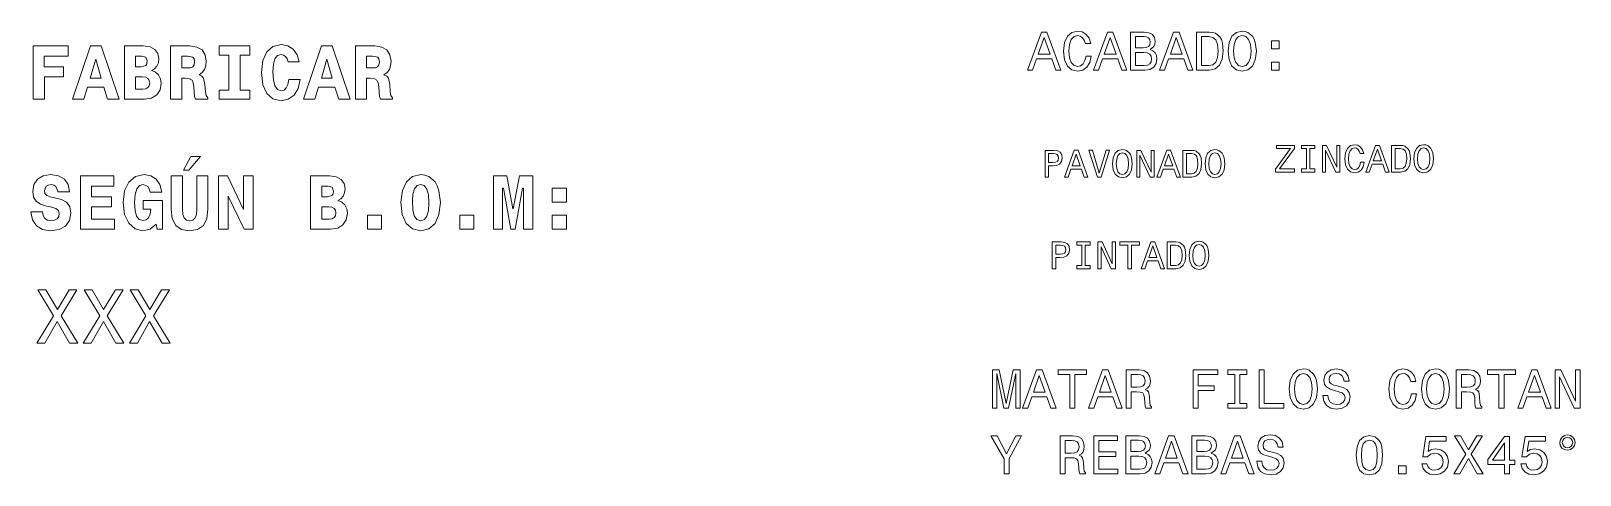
# Model space of a CAD drawing. Extents: x 14 to 2196, y -1968 to 1826.
# Drawn here: x 1380.2 to 1787.2, y -15.8 to 100.6 of the extents above; entities that cross this region are included whole.
import ezdxf

# ---------------------------------------------------------------- set-up
doc = ezdxf.new("R2010")
doc.units = 0

msp = doc.modelspace()

# ---------------------------------------------------------------- linework, layer by layer
at = {"color": 7, "lineweight": 13}
for points in [[(1642.031738, 90.367424), (1643.357422, 90.367424), (1644.409302, 93.306908), (1648.400635, 93.306908), (1649.452515, 90.367424), (1650.806885, 90.367424), (1647.146973, 100.381836), (1645.677246, 100.381836)], [(1644.870361, 94.531693), (1646.412109, 98.94091), (1647.953857, 94.531693)], [(1657.420776, 94.085007), (1657.132568, 92.874626), (1656.657104, 92.010078), (1655.994263, 91.476936), (1655.216187, 91.304024), (1654.279541, 91.563393), (1653.544678, 92.341484), (1653.05481, 93.609497), (1652.89624, 95.367424), (1653.05481, 97.110939), (1653.530273, 98.393356), (1654.265137, 99.171455), (1655.216187, 99.445236), (1655.907837, 99.30114), (1656.498535, 98.897682), (1656.959717, 98.249268), (1657.276733, 97.355896), (1658.645508, 97.355896), (1658.213257, 98.72477), (1657.463989, 99.762238), (1656.440918, 100.410652), (1655.216187, 100.641197), (1653.688843, 100.280968), (1652.521606, 99.272324), (1651.772339, 97.615265), (1651.512939, 95.367424), (1651.772339, 93.119583), (1652.521606, 91.462524), (1653.688843, 90.439468), (1655.216187, 90.093651), (1656.556274, 90.367424), (1657.636963, 91.131111), (1658.400635, 92.384712), (1658.804077, 94.085007)], [(1659.380371, 90.367424), (1660.706055, 90.367424), (1661.757935, 93.306908), (1665.749268, 93.306908), (1666.801147, 90.367424), (1668.15564, 90.367424), (1664.495728, 100.381836), (1663.026001, 100.381836)], [(1662.218994, 94.531693), (1663.760864, 98.94091), (1665.302612, 94.531693)], [(1674.236328, 95.770882), (1675.244995, 96.606613), (1675.504395, 97.168579), (1675.59082, 97.860222), (1675.403442, 98.94091), (1674.841553, 99.719009), (1673.933716, 100.194511), (1672.665771, 100.367424), (1669.106689, 100.367424), (1669.106689, 90.367424), (1672.867432, 90.367424), (1674.20752, 90.569153), (1675.201782, 91.159927), (1675.821289, 92.096527), (1676.037476, 93.36454), (1675.907837, 94.214684), (1675.562012, 94.920738), (1675, 95.439468)], [(1672.391968, 96.217567), (1670.432251, 96.217567), (1670.432251, 99.171455), (1672.507202, 99.171455), (1673.285278, 99.085007), (1673.832886, 98.825638), (1674.164307, 98.378952), (1674.279541, 97.716125), (1674.149902, 97.053299), (1673.804077, 96.592209), (1673.213257, 96.304024)], [(1676.729126, 90.367424), (1678.05481, 90.367424), (1679.106689, 93.306908), (1683.098022, 93.306908), (1684.149902, 90.367424), (1685.504395, 90.367424), (1681.84436, 100.381836), (1680.374634, 100.381836)], [(1679.567749, 94.531693), (1681.109497, 98.94091), (1682.651367, 94.531693)], [(1689.769531, 100.367424), (1686.440918, 100.367424), (1686.440918, 90.367424), (1689.769531, 90.367424), (1691.340088, 90.684425), (1692.507202, 91.649841), (1693.227661, 93.220451), (1693.487061, 95.367424), (1693.25647, 97.557625), (1692.968262, 98.42218), (1692.564819, 99.113823), (1691.397705, 100.050423), (1690.634033, 100.280968)], [(1689.668579, 99.171455), (1690.763672, 98.955322), (1691.512939, 98.292496), (1691.959717, 97.110939), (1692.10376, 95.367424), (1691.945312, 93.681541), (1691.498535, 92.499992), (1690.734863, 91.793938), (1689.668579, 91.563393), (1687.781006, 91.563393), (1687.781006, 99.171455)], [(1694.755127, 95.367424), (1695.014404, 93.119583), (1695.763672, 91.462524), (1696.930908, 90.439468), (1698.458252, 90.093651), (1699.971191, 90.439468), (1701.15271, 91.462524), (1701.887573, 93.119583), (1702.161377, 95.367424), (1701.887573, 97.600853), (1701.570679, 98.508636), (1701.15271, 99.257912), (1699.971191, 100.280968), (1699.250732, 100.540337), (1698.458252, 100.641197), (1696.916504, 100.280968), (1695.749268, 99.272324), (1695.014404, 97.615265)], [(1696.138306, 95.367424), (1696.296875, 97.110939), (1696.772339, 98.393356), (1697.507202, 99.171455), (1698.458252, 99.445236), (1699.394775, 99.171455), (1700.129761, 98.378952), (1700.605225, 97.096527), (1700.778076, 95.367424), (1700.605225, 93.623909), (1700.129761, 92.341484), (1699.394775, 91.563393), (1698.458252, 91.304024), (1697.507202, 91.563393), (1696.772339, 92.341484), (1696.296875, 93.609497)], [(1706.138306, 95.958199), (1708.126831, 95.958199), (1708.126831, 98.105179), (1706.138306, 98.105179)], [(1380.800049, 96.731972), (1380.800049, 82.731972), (1383.704956, 82.731972), (1383.704956, 88.602287), (1388.707764, 88.602287), (1388.707764, 91.285286), (1383.684692, 91.285286), (1383.684692, 94.069145), (1389.938354, 94.069145), (1389.938354, 96.731972)], [(1395.848999, 96.731972), (1391.108398, 82.731972), (1394.07373, 82.731972), (1395.021851, 85.939468), (1399.338867, 85.939468), (1400.327393, 82.731972), (1403.353271, 82.731972), (1398.632812, 96.731972)], [(1404.725098, 96.731972), (1404.725098, 82.731972), (1409.990234, 82.731972), (1411.866333, 83.034569), (1413.258179, 83.922173), (1414.12561, 85.253586), (1414.428223, 86.92794), (1414.246704, 88.138313), (1413.74231, 89.126785), (1412.955566, 89.853012), (1411.926758, 90.296814), (1412.693359, 90.740616), (1413.27832, 91.426498), (1413.661621, 92.314102), (1413.802856, 93.423615), (1413.540649, 94.755028), (1412.774048, 95.804016), (1411.503174, 96.489899), (1409.707764, 96.731972)], [(1407.670288, 94.069145), (1409.263916, 94.069145), (1410.373535, 93.746384), (1410.756714, 92.778084), (1410.655884, 92.031685), (1410.353271, 91.567703), (1409.183228, 91.285286), (1407.670288, 91.285286)], [(1416.848999, 96.731972), (1416.848999, 82.731972), (1419.794189, 82.731972), (1419.794189, 88.279526), (1420.762573, 88.279526), (1421.851929, 88.138313), (1422.517578, 87.734856), (1422.840332, 87.048973), (1422.981567, 86.060501), (1423.082397, 84.628227), (1423.203491, 83.478371), (1423.445557, 82.731972), (1426.653076, 82.731972), (1426.653076, 83.115257), (1426.189087, 83.700272), (1426.02771, 84.729088), (1425.886475, 86.605171), (1425.563721, 88.259346), (1425.119873, 88.804016), (1424.353271, 89.187302), (1425.200562, 89.752144), (1425.785645, 90.518715), (1426.108398, 91.487015), (1426.22937, 92.697388), (1425.947021, 94.412086), (1425.140015, 95.682983), (1423.808594, 96.449554), (1421.9729, 96.731972)], [(1419.794189, 94.069145), (1421.347534, 94.069145), (1422.71936, 93.766556), (1423.062256, 93.302574), (1423.183228, 92.576355), (1423.062256, 91.74926), (1422.699097, 91.244942), (1422.093994, 91.002869), (1421.246704, 90.942345), (1419.794189, 90.942345)], [(1432.200562, 94.311218), (1432.200562, 85.152718), (1429.638672, 85.152718), (1429.638672, 82.731972), (1437.707764, 82.731972), (1437.707764, 85.152718), (1435.145874, 85.152718), (1435.145874, 94.311218), (1437.707764, 94.311218), (1437.707764, 96.731972), (1429.638672, 96.731972), (1429.638672, 94.311218)], [(1447.955566, 87.936584), (1447.713501, 86.645515), (1447.289917, 85.71756), (1446.684692, 85.152718), (1445.938354, 84.971169), (1444.949829, 85.273758), (1444.28418, 86.221886), (1443.880737, 87.795372), (1443.759644, 89.994217), (1443.880737, 91.950989), (1444.304321, 93.363098), (1444.969971, 94.210358), (1445.897949, 94.492783), (1446.563721, 94.35157), (1447.108398, 93.988457), (1447.511841, 93.363098), (1447.774048, 92.515831), (1450.678955, 92.515831), (1450.134277, 94.412086), (1449.105469, 95.864532), (1447.653076, 96.792488), (1445.918213, 97.115257), (1443.779785, 96.610931), (1442.145874, 95.19883), (1441.096802, 92.878944), (1440.733765, 89.731972), (1441.096802, 86.564827), (1442.145874, 84.244942), (1443.779785, 82.83284), (1445.918213, 82.348686), (1447.814453, 82.731972), (1449.327393, 83.821312), (1450.376343, 85.576355), (1450.900879, 87.936584)], [(1456.569458, 96.731972), (1451.828857, 82.731972), (1454.794189, 82.731972), (1455.74231, 85.939468), (1460.059326, 85.939468), (1461.047852, 82.731972), (1464.07373, 82.731972), (1459.353271, 96.731972)], [(1465.425415, 96.731972), (1465.425415, 82.731972), (1468.370605, 82.731972), (1468.370605, 88.279526), (1469.338867, 88.279526), (1470.428223, 88.138313), (1471.093994, 87.734856), (1471.416748, 87.048973), (1471.557983, 86.060501), (1471.658813, 84.628227), (1471.779785, 83.478371), (1472.021851, 82.731972), (1475.22937, 82.731972), (1475.22937, 83.115257), (1474.765381, 83.700272), (1474.604004, 84.729088), (1474.462891, 86.605171), (1474.140015, 88.259346), (1473.696289, 88.804016), (1472.929688, 89.187302), (1473.776978, 89.752144), (1474.361938, 90.518715), (1474.684692, 91.487015), (1474.805786, 92.697388), (1474.523315, 94.412086), (1473.716431, 95.682983), (1472.38501, 96.449554), (1470.549316, 96.731972)], [(1468.370605, 94.069145), (1469.92395, 94.069145), (1471.295654, 93.766556), (1471.638672, 93.302574), (1471.759644, 92.576355), (1471.638672, 91.74926), (1471.275513, 91.244942), (1470.670288, 91.002869), (1469.822998, 90.942345), (1468.370605, 90.942345)], [(1672.708984, 91.563393), (1670.432251, 91.563393), (1670.432251, 95.007195), (1672.579224, 95.007195), (1673.487061, 94.906326), (1674.135498, 94.603737), (1674.524536, 94.085007), (1674.654175, 93.335724), (1674.524536, 92.543213), (1674.164307, 91.995667), (1673.559082, 91.664253)], [(1397.220703, 93.242058), (1398.612671, 88.299698), (1395.788452, 88.299698)], [(1457.941162, 93.242058), (1459.33313, 88.299698), (1456.508911, 88.299698)], [(1706.138306, 90.367424), (1708.126831, 90.367424), (1708.126831, 92.514397), (1706.138306, 92.514397)], [(1407.670288, 88.602287), (1409.506104, 88.602287), (1410.312988, 88.501427), (1410.897949, 88.19883), (1411.261108, 87.714684), (1411.38208, 87.028801), (1411.261108, 86.302574), (1410.918213, 85.798256), (1410.373535, 85.495659), (1409.627075, 85.394798), (1407.670288, 85.394798)], [(1646.634033, 62.33551), (1647.56189, 62.33551), (1647.56189, 65.29084), (1648.590698, 65.29084), (1649.629639, 65.34127), (1650.456787, 65.694298), (1650.991333, 66.38018), (1651.172852, 67.318222), (1651.031616, 68.185654), (1650.628174, 68.821098), (1649.962524, 69.204384), (1649.054688, 69.33551), (1646.634033, 69.33551)], [(1651.767944, 62.33551), (1652.695923, 62.33551), (1653.432251, 64.39315), (1656.226196, 64.39315), (1656.962524, 62.33551), (1657.910645, 62.33551), (1655.348633, 69.345596), (1654.319824, 69.345596)], [(1662.661377, 69.345596), (1660.906372, 63.384502), (1659.10083, 69.345596), (1658.142578, 69.345596), (1660.401978, 62.33551), (1661.410645, 62.33551), (1663.619629, 69.345596)], [(1664.386108, 65.83551), (1664.567749, 64.262024), (1665.092163, 63.102081), (1665.90918, 62.385944), (1666.978394, 62.143867), (1668.037476, 62.385944), (1668.864502, 63.102081), (1669.378906, 64.262024), (1669.570557, 65.83551), (1669.378906, 67.398911), (1669.156982, 68.034355), (1668.864502, 68.558853), (1668.037476, 69.274994), (1667.533081, 69.456551), (1666.978394, 69.527153), (1665.899048, 69.274994), (1665.082153, 68.568939), (1664.567749, 67.408997)], [(1670.750732, 62.33551), (1671.587891, 62.33551), (1671.587891, 68.074707), (1674.270874, 62.33551), (1675.350098, 62.33551), (1675.350098, 69.33551), (1674.502808, 69.33551), (1674.502808, 63.596317), (1671.850098, 69.33551), (1670.750732, 69.33551)], [(1676.056152, 62.33551), (1676.984131, 62.33551), (1677.720459, 64.39315), (1680.514404, 64.39315), (1681.250732, 62.33551), (1682.198853, 62.33551), (1679.636841, 69.345596), (1678.608032, 69.345596)], [(1685.184448, 69.33551), (1682.854492, 69.33551), (1682.854492, 62.33551), (1685.184448, 62.33551), (1686.283813, 62.557411), (1687.10083, 63.233204), (1687.605103, 64.332626), (1687.786743, 65.83551), (1687.625366, 67.368652), (1687.423584, 67.973839), (1687.141235, 68.457993), (1686.324219, 69.113609), (1685.789551, 69.274994)], [(1688.674316, 65.83551), (1688.855835, 64.262024), (1689.380371, 63.102081), (1690.197388, 62.385944), (1691.266602, 62.143867), (1692.325684, 62.385944), (1693.15271, 63.102081), (1693.667114, 64.262024), (1693.858765, 65.83551), (1693.667114, 67.398911), (1693.44519, 68.034355), (1693.15271, 68.558853), (1692.325684, 69.274994), (1691.821289, 69.456551), (1691.266602, 69.527153), (1690.187256, 69.274994), (1689.370239, 68.568939), (1688.855835, 67.408997)], [(1707.179688, 63.630066), (1712.202759, 63.630066), (1712.202759, 64.477325), (1708.289185, 64.477325), (1712.202759, 69.833237), (1712.202759, 70.630066), (1707.452026, 70.630066), (1707.452026, 69.782806), (1711.153687, 69.782806), (1707.179688, 64.436981)], [(1715.299194, 64.477325), (1714.008179, 64.477325), (1714.008179, 63.630066), (1717.518311, 63.630066), (1717.518311, 64.477325), (1716.227173, 64.477325), (1716.227173, 69.782806), (1717.518311, 69.782806), (1717.518311, 70.630066), (1714.008179, 70.630066), (1714.008179, 69.782806), (1715.299194, 69.782806)], [(1719.535522, 63.630066), (1720.372681, 63.630066), (1720.372681, 69.369263), (1723.055786, 63.630066), (1724.13501, 63.630066), (1724.13501, 70.630066), (1723.28772, 70.630066), (1723.28772, 64.890869), (1720.63501, 70.630066), (1719.535522, 70.630066)], [(1729.54126, 66.232368), (1729.3396, 65.385109), (1729.006714, 64.779922), (1728.542725, 64.406723), (1727.998047, 64.285683), (1727.342529, 64.467239), (1726.828003, 65.011909), (1726.485107, 65.899521), (1726.374146, 67.130066), (1726.485107, 68.350525), (1726.817993, 69.248222), (1727.332397, 69.792892), (1727.998047, 69.984535), (1728.4823, 69.883667), (1728.895752, 69.60125), (1729.218506, 69.147354), (1729.44043, 68.521996), (1730.398682, 68.521996), (1730.096069, 69.480209), (1729.571533, 70.206436), (1728.855469, 70.660324), (1727.998047, 70.821709), (1726.928955, 70.56955), (1726.111938, 69.863495), (1725.587402, 68.703552), (1725.405884, 67.130066), (1725.587402, 65.55658), (1726.111938, 64.396637), (1726.928955, 63.6805), (1727.998047, 63.438423), (1728.936157, 63.630066), (1729.692627, 64.16465), (1730.227173, 65.042168), (1730.509644, 66.232368)], [(1730.913086, 63.630066), (1731.841064, 63.630066), (1732.577393, 65.687706), (1735.371338, 65.687706), (1736.107544, 63.630066), (1737.055786, 63.630066), (1734.493774, 70.640152), (1733.464966, 70.640152)], [(1732.900146, 66.545052), (1733.97937, 69.631508), (1735.058594, 66.545052)], [(1740.04126, 70.630066), (1737.711304, 70.630066), (1737.711304, 63.630066), (1740.04126, 63.630066), (1741.140747, 63.851967), (1741.957764, 64.527763), (1742.462036, 65.627182), (1742.643677, 67.130066), (1742.4823, 68.663208), (1742.280518, 69.268394), (1741.998047, 69.752548), (1741.18103, 70.408165), (1740.646484, 70.56955)], [(1739.970703, 69.792892), (1740.737305, 69.641594), (1741.261719, 69.17762), (1741.574463, 68.350525), (1741.675293, 67.130066), (1741.564331, 65.949951), (1741.251709, 65.122864), (1740.717163, 64.628624), (1739.970703, 64.467239), (1738.649414, 64.467239), (1738.649414, 69.792892)], [(1743.53125, 67.130066), (1743.712769, 65.55658), (1744.237305, 64.396637), (1745.054321, 63.6805), (1746.123413, 63.438423), (1747.182495, 63.6805), (1748.009644, 64.396637), (1748.524048, 65.55658), (1748.715698, 67.130066), (1748.524048, 68.693466), (1748.302124, 69.328911), (1748.009644, 69.853409), (1747.182495, 70.56955), (1746.678223, 70.751106), (1746.123413, 70.821709), (1745.044189, 70.56955), (1744.227173, 69.863495), (1743.712769, 68.703552)], [(1744.499512, 67.130066), (1744.610474, 68.350525), (1744.943359, 69.248222), (1745.457764, 69.792892), (1746.123413, 69.984535), (1746.779053, 69.792892), (1747.293457, 69.238136), (1747.626343, 68.340439), (1747.747314, 67.130066), (1747.626343, 65.909607), (1747.293457, 65.011909), (1746.779053, 64.467239), (1746.123413, 64.285683), (1745.457764, 64.467239), (1744.943359, 65.011909), (1744.610474, 65.899521)], [(1421.670898, 64.09346), (1424.757324, 67.744751), (1422.215576, 67.744751), (1420.278931, 64.09346)], [(1648.802612, 68.478165), (1649.407715, 68.417641), (1649.851562, 68.225998), (1650.11377, 67.872971), (1650.20459, 67.318222), (1650.10376, 66.733208), (1649.831421, 66.38018), (1649.367432, 66.198624), (1648.731934, 66.148193), (1647.56189, 66.148193), (1647.56189, 68.478165)], [(1653.755005, 65.250496), (1654.834229, 68.336952), (1655.913574, 65.250496)], [(1665.354492, 65.83551), (1665.465332, 67.055969), (1665.798218, 67.953667), (1666.312622, 68.498337), (1666.978394, 68.68998), (1667.634033, 68.498337), (1668.148438, 67.943581), (1668.481201, 67.045883), (1668.602295, 65.83551), (1668.481201, 64.615051), (1668.148438, 63.717354), (1667.634033, 63.172688), (1666.978394, 62.991131), (1666.312622, 63.172688), (1665.798218, 63.717354), (1665.465332, 64.604965)], [(1678.043213, 65.250496), (1679.122437, 68.336952), (1680.20166, 65.250496)], [(1685.11377, 68.498337), (1685.880371, 68.347038), (1686.404907, 67.883064), (1686.717529, 67.055969), (1686.818359, 65.83551), (1686.70752, 64.655396), (1686.394775, 63.828304), (1685.860229, 63.334068), (1685.11377, 63.172688), (1683.79248, 63.172688), (1683.79248, 68.498337)], [(1689.642578, 65.83551), (1689.75354, 67.055969), (1690.086426, 67.953667), (1690.60083, 68.498337), (1691.266602, 68.68998), (1691.922119, 68.498337), (1692.436523, 67.943581), (1692.769409, 67.045883), (1692.890503, 65.83551), (1692.769409, 64.615051), (1692.436523, 63.717354), (1691.922119, 63.172688), (1691.266602, 62.991131), (1690.60083, 63.172688), (1690.086426, 63.717354), (1689.75354, 64.604965)], [(1390.28186, 58.445042), (1389.938843, 60.361469), (1388.970581, 61.793747), (1387.417236, 62.661179), (1385.299072, 62.983948), (1383.38269, 62.661179), (1381.910034, 61.753399), (1380.961914, 60.361469), (1380.63916, 58.566078), (1380.861084, 57.093456), (1381.526733, 56.00412), (1382.656494, 55.237549), (1384.270264, 54.733227), (1385.662231, 54.410461), (1386.731445, 54.06752), (1387.397095, 53.563198), (1387.63916, 52.736107), (1387.477783, 51.949364), (1387.054199, 51.364349), (1386.348145, 50.981064), (1385.440308, 50.860027), (1384.552734, 51.021412), (1383.84668, 51.485386), (1383.38269, 52.231785), (1383.201172, 53.240433), (1380.195435, 53.240433), (1380.598877, 51.122276), (1381.647827, 49.54879), (1383.241455, 48.58049), (1385.319336, 48.237549), (1387.598877, 48.58049), (1389.273193, 49.48827), (1390.322144, 50.960892), (1390.685303, 52.897491), (1390.38269, 54.592014), (1389.5354, 55.701527), (1388.183838, 56.42775), (1386.388428, 56.9119), (1385.218384, 57.174149), (1384.391357, 57.496914), (1383.866821, 57.981064), (1383.705444, 58.767807), (1384.169434, 59.917664), (1384.714111, 60.240433), (1385.460449, 60.381641), (1386.166504, 60.240433), (1386.731445, 59.877319), (1387.215576, 58.606426), (1387.215576, 58.445042)], [(1393.227051, 62.620834), (1393.227051, 48.620834), (1402.123291, 48.620834), (1402.123291, 51.283657), (1396.131958, 51.283657), (1396.131958, 54.49115), (1401.356812, 54.49115), (1401.356812, 57.174149), (1396.131958, 57.174149), (1396.131958, 59.958012), (1401.961914, 59.958012), (1401.961914, 62.620834)], [(1414.59021, 58.404697), (1414.065674, 60.341293), (1413.077271, 61.793747), (1411.685303, 62.681355), (1409.930298, 63.00412), (1407.630493, 62.499798), (1405.89563, 61.027176), (1404.786133, 58.707291), (1404.402832, 55.620834), (1404.786133, 52.514206), (1405.89563, 50.194321), (1407.529663, 48.721699), (1409.58728, 48.237549), (1411.503784, 48.661179), (1413.057007, 49.952248), (1413.379761, 48.620834), (1414.771729, 48.620834), (1414.771729, 56.185677), (1409.647827, 56.185677), (1409.647827, 53.946484), (1411.685303, 53.946484), (1411.483521, 52.61507), (1411.080078, 51.666943), (1410.474854, 51.081928), (1409.667969, 50.900372), (1408.659302, 51.182793), (1407.953247, 52.070404), (1407.549805, 53.58337), (1407.428833, 55.741871), (1407.570068, 57.759163), (1407.993652, 59.211613), (1408.699707, 60.079048), (1409.708374, 60.381641), (1410.858154, 59.877319), (1411.241455, 59.272133), (1411.503784, 58.404697)], [(1417.05127, 62.620834), (1417.05127, 53.946484), (1417.33374, 51.42487), (1418.221313, 49.629478), (1419.714111, 48.600662), (1421.872559, 48.237549), (1423.970581, 48.600662), (1425.483521, 49.649654), (1426.391357, 51.42487), (1426.69397, 53.946484), (1426.69397, 62.620834), (1423.748657, 62.620834), (1423.748657, 53.865791), (1423.647827, 52.55455), (1423.345215, 51.606426), (1422.760254, 51.061756), (1421.872559, 50.880199), (1421.025391, 51.061756), (1420.440308, 51.606426), (1420.097412, 52.534378), (1419.996582, 53.865791), (1419.996582, 62.620834)], [(1429.477783, 62.620834), (1429.477783, 48.620834), (1431.99939, 48.620834), (1431.99939, 57.355705), (1436.215576, 48.620834), (1438.5354, 48.620834), (1438.5354, 62.620834), (1436.013794, 62.620834), (1436.013794, 53.845619), (1431.797729, 62.620834)], [(1453.644897, 62.620834), (1453.644897, 48.620834), (1458.910034, 48.620834), (1460.786133, 48.923428), (1462.178101, 49.811035), (1463.045532, 51.142448), (1463.348145, 52.816799), (1463.166504, 54.027176), (1462.662231, 55.015648), (1461.875488, 55.741871), (1460.84668, 56.185677), (1461.613281, 56.629478), (1462.198242, 57.315361), (1462.581543, 58.202965), (1462.722778, 59.312477), (1462.460449, 60.64389), (1461.69397, 61.692879), (1460.423096, 62.378761), (1458.627686, 62.620834)], [(1477.408691, 55.762047), (1477.751587, 52.534378), (1478.800537, 50.174149), (1480.43457, 48.721699), (1482.593018, 48.237549), (1484.711182, 48.721699), (1486.365356, 50.153976), (1487.394287, 52.473862), (1487.777466, 55.620834), (1487.394287, 58.747635), (1486.950439, 60.018528), (1486.365356, 61.06752), (1484.711182, 62.499798), (1483.702637, 62.862907), (1482.593018, 63.00412), (1480.454712, 62.499798), (1478.820801, 61.087692), (1477.771729, 58.808155)], [(1501.737183, 62.620834), (1501.737183, 48.620834), (1504.117554, 48.620834), (1504.117554, 59.413342), (1504.359619, 59.413342), (1506.316406, 48.620834), (1507.446045, 48.620834), (1509.362549, 59.413342), (1509.624756, 59.413342), (1509.624756, 48.620834), (1512.025391, 48.620834), (1512.025391, 62.620834), (1508.515259, 62.620834), (1506.921631, 53.986828), (1506.840942, 53.986828), (1505.247192, 62.620834)], [(1456.59021, 59.958012), (1458.183838, 59.958012), (1459.293335, 59.635242), (1459.676636, 58.666943), (1459.575806, 57.920547), (1459.273193, 57.45657), (1458.103149, 57.174149), (1456.59021, 57.174149)], [(1482.593018, 60.401814), (1483.54126, 60.09922), (1484.206909, 59.191441), (1484.610352, 57.678471), (1484.751587, 55.58049), (1484.630493, 53.502678), (1484.247314, 52.050228), (1483.581543, 51.162621), (1482.633423, 50.880199), (1481.604614, 51.182793), (1480.918701, 52.13092), (1480.5354, 53.724579), (1480.414429, 55.963776), (1480.555664, 57.880199), (1480.979248, 59.272133), (1481.665161, 60.09922)], [(1517.169434, 59.45369), (1517.169434, 55.741871), (1520.881226, 55.741871), (1520.881226, 59.45369)], [(1456.59021, 54.49115), (1458.425903, 54.49115), (1459.232788, 54.390285), (1459.817871, 54.087692), (1460.180908, 53.603542), (1460.302002, 52.917664), (1460.180908, 52.191441), (1459.838013, 51.687119), (1459.293335, 51.384521), (1458.546997, 51.283657), (1456.59021, 51.283657)], [(1468.593018, 52.332649), (1468.593018, 48.620834), (1472.304932, 48.620834), (1472.304932, 52.332649)], [(1492.881226, 52.332649), (1492.881226, 48.620834), (1496.593018, 48.620834), (1496.593018, 52.332649)], [(1517.169434, 52.332649), (1517.169434, 48.620834), (1520.881226, 48.620834), (1520.881226, 52.332649)], [(1648.548828, 38.292297), (1649.476685, 38.292297), (1649.476685, 41.247627), (1650.505493, 41.247627), (1651.544434, 41.298061), (1652.371582, 41.651089), (1652.906128, 42.336967), (1653.087646, 43.275005), (1652.946411, 44.142441), (1652.542969, 44.777889), (1651.877319, 45.161175), (1650.969482, 45.292297), (1648.548828, 45.292297)], [(1656.285034, 39.139561), (1654.994019, 39.139561), (1654.994019, 38.292297), (1658.50415, 38.292297), (1658.50415, 39.139561), (1657.213013, 39.139561), (1657.213013, 44.445034), (1658.50415, 44.445034), (1658.50415, 45.292297), (1654.994019, 45.292297), (1654.994019, 44.445034), (1656.285034, 44.445034)], [(1660.521362, 38.292297), (1661.358521, 38.292297), (1661.358521, 44.03149), (1664.041626, 38.292297), (1665.12085, 38.292297), (1665.12085, 45.292297), (1664.27356, 45.292297), (1664.27356, 39.553104), (1661.62085, 45.292297), (1660.521362, 45.292297)], [(1668.429199, 38.292297), (1669.357178, 38.292297), (1669.357178, 44.445034), (1671.475342, 44.445034), (1671.475342, 45.292297), (1666.300903, 45.292297), (1666.300903, 44.445034), (1668.429199, 44.445034)], [(1671.898926, 38.292297), (1672.826904, 38.292297), (1673.563232, 40.349934), (1676.357178, 40.349934), (1677.093384, 38.292297), (1678.041626, 38.292297), (1675.479614, 45.302383), (1674.450806, 45.302383)], [(1681.0271, 45.292297), (1678.697144, 45.292297), (1678.697144, 38.292297), (1681.0271, 38.292297), (1682.126587, 38.514198), (1682.943604, 39.189991), (1683.447876, 40.289417), (1683.629517, 41.792297), (1683.46814, 43.325439), (1683.266357, 43.930626), (1682.983887, 44.414776), (1682.16687, 45.070396), (1681.632324, 45.231777)], [(1684.51709, 41.792297), (1684.698608, 40.218811), (1685.223145, 39.058868), (1686.040161, 38.342731), (1687.109253, 38.100655), (1688.168335, 38.342731), (1688.995483, 39.058868), (1689.509888, 40.218811), (1689.701538, 41.792297), (1689.509888, 43.355698), (1689.287964, 43.991146), (1688.995483, 44.51564), (1688.168335, 45.231777), (1687.664062, 45.413334), (1687.109253, 45.48394), (1686.030029, 45.231777), (1685.213013, 44.525726), (1684.698608, 43.365784)], [(1650.717407, 44.434948), (1651.32251, 44.374432), (1651.766357, 44.182789), (1652.028564, 43.829762), (1652.119385, 43.275005), (1652.018555, 42.689991), (1651.746216, 42.336967), (1651.282227, 42.155411), (1650.646729, 42.104977), (1649.476685, 42.104977), (1649.476685, 44.434948)], [(1673.885986, 41.207283), (1674.96521, 44.293739), (1676.044434, 41.207283)], [(1680.956543, 44.45512), (1681.723145, 44.303825), (1682.247559, 43.839848), (1682.560303, 43.012756), (1682.661133, 41.792297), (1682.550171, 40.612183), (1682.237549, 39.785091), (1681.703003, 39.290855), (1680.956543, 39.129475), (1679.635254, 39.129475), (1679.635254, 44.45512)], [(1685.485352, 41.792297), (1685.596313, 43.012756), (1685.929199, 43.910454), (1686.443604, 44.45512), (1687.109253, 44.646763), (1687.764893, 44.45512), (1688.279297, 43.900368), (1688.612183, 43.00267), (1688.733154, 41.792297), (1688.612183, 40.571835), (1688.279297, 39.674141), (1687.764893, 39.129475), (1687.109253, 38.947918), (1686.443604, 39.129475), (1685.929199, 39.674141), (1685.596313, 40.561749)], [(1381.750977, 18.731972), (1383.869141, 18.731972), (1387.07666, 24.40056), (1390.344604, 18.731972), (1392.483032, 18.731972), (1388.105469, 25.933701), (1392.261108, 32.752144), (1390.223633, 32.752144), (1387.137207, 27.567707), (1384.111206, 32.752144), (1381.993042, 32.752144), (1386.12854, 25.913528)], [(1393.895142, 18.731972), (1396.013306, 18.731972), (1399.220703, 24.40056), (1402.48877, 18.731972), (1404.627075, 18.731972), (1400.249512, 25.933701), (1404.405151, 32.752144), (1402.367676, 32.752144), (1399.28125, 27.567707), (1396.255371, 32.752144), (1394.137207, 32.752144), (1398.272583, 25.913528)], [(1406.039185, 18.731972), (1408.157349, 18.731972), (1411.364868, 24.40056), (1414.632812, 18.731972), (1416.77124, 18.731972), (1412.393677, 25.933701), (1416.549316, 32.752144), (1414.511841, 32.752144), (1411.425415, 27.567707), (1408.399414, 32.752144), (1406.28125, 32.752144), (1410.416748, 25.913528)], [(1632.859375, 1.732838), (1633.968872, 1.732838), (1633.968872, 10.810647), (1635.842041, 1.732838), (1637.081299, 1.732838), (1638.940063, 10.810647), (1638.940063, 1.732838), (1640.063965, 1.732838), (1640.063965, 11.732838), (1638.30603, 11.732838), (1636.46167, 2.914394), (1634.631714, 11.732838), (1632.859375, 11.732838)], [(1640.755615, 1.732838), (1642.081299, 1.732838), (1643.133179, 4.672319), (1647.124512, 4.672319), (1648.176392, 1.732838), (1649.530884, 1.732838), (1645.87085, 11.747247), (1644.401123, 11.747247)], [(1643.594238, 5.897103), (1645.135986, 10.306325), (1646.677856, 5.897103)], [(1653.147583, 1.732838), (1654.473267, 1.732838), (1654.473267, 10.522463), (1657.499146, 10.522463), (1657.499146, 11.732838), (1650.107178, 11.732838), (1650.107178, 10.522463), (1653.147583, 10.522463)], [(1658.10437, 1.732838), (1659.429932, 1.732838), (1660.481812, 4.672319), (1664.473267, 4.672319), (1665.525146, 1.732838), (1666.879517, 1.732838), (1663.219604, 11.747247), (1661.749878, 11.747247)], [(1660.942993, 5.897103), (1662.484741, 10.306325), (1664.026489, 5.897103)], [(1667.945801, 1.732838), (1669.285889, 1.732838), (1669.285889, 5.95474), (1670.654785, 5.95474), (1671.663452, 5.911512), (1672.297363, 5.709783), (1672.643188, 5.234279), (1672.787354, 4.384134), (1672.859375, 3.087305), (1672.945801, 2.23716), (1673.118774, 1.732838), (1674.631714, 1.732838), (1674.631714, 2.006613), (1674.300293, 2.410071), (1674.185059, 3.159351), (1674.084229, 4.773183), (1673.839233, 5.969149), (1673.507812, 6.343789), (1672.989014, 6.617564), (1673.56543, 6.977794), (1673.968872, 7.482117), (1674.228271, 8.116123), (1674.314697, 8.879812), (1674.113037, 10.090186), (1673.536621, 10.997967), (1672.585571, 11.545518), (1671.288818, 11.732838), (1667.945801, 11.732838)], [(1670.914185, 10.508054), (1671.793091, 10.421598), (1672.41272, 10.147823), (1672.801758, 9.6435), (1672.931396, 8.850993), (1672.787354, 8.015259), (1672.398315, 7.510936), (1671.735474, 7.25157), (1670.827637, 7.179523), (1669.285889, 7.179523), (1669.285889, 10.508054)], [(1685.553955, 1.732838), (1686.893921, 1.732838), (1686.893921, 6.32938), (1691.10144, 6.32938), (1691.10144, 7.525345), (1686.893921, 7.525345), (1686.893921, 10.522463), (1692.066895, 10.522463), (1692.066895, 11.732838), (1685.553955, 11.732838)], [(1696.519287, 2.943212), (1694.674927, 2.943212), (1694.674927, 1.732838), (1699.689331, 1.732838), (1699.689331, 2.943212), (1697.844971, 2.943212), (1697.844971, 10.522463), (1699.689331, 10.522463), (1699.689331, 11.732838), (1694.674927, 11.732838), (1694.674927, 10.522463), (1696.519287, 10.522463)], [(1702.931396, 1.732838), (1709.35791, 1.732838), (1709.35791, 2.943212), (1704.25708, 2.943212), (1704.25708, 11.732838), (1702.931396, 11.732838)], [(1710.827637, 6.732838), (1711.087036, 4.484999), (1711.836304, 2.827939), (1713.003418, 1.804884), (1714.530884, 1.459062), (1716.043823, 1.804884), (1717.225342, 2.827939), (1717.960205, 4.484999), (1718.234009, 6.732838), (1717.960205, 8.966267), (1717.643311, 9.874048), (1717.225342, 10.623327), (1716.043823, 11.646382), (1715.323364, 11.905748), (1714.530884, 12.006613), (1712.989014, 11.646382), (1711.821899, 10.637736), (1711.087036, 8.980677)], [(1712.210938, 6.732838), (1712.369507, 8.476354), (1712.844971, 9.758774), (1713.579834, 10.536872), (1714.530884, 10.810647), (1715.467407, 10.536872), (1716.202271, 9.744365), (1716.677856, 8.461945), (1716.850708, 6.732838), (1716.677856, 4.989322), (1716.202271, 3.706901), (1715.467407, 2.928803), (1714.530884, 2.669437), (1713.579834, 2.928803), (1712.844971, 3.706901), (1712.369507, 4.974913)], [(1720.928589, 5.032549), (1719.61731, 5.032549), (1719.905518, 3.505172), (1720.625977, 2.381253), (1721.735474, 1.704019), (1723.234009, 1.459062), (1724.71814, 1.68961), (1725.827637, 2.323616), (1726.533691, 3.317852), (1726.793091, 4.629091), (1726.576904, 5.810647), (1725.971802, 6.574336), (1724.991943, 7.078659), (1723.680664, 7.453299), (1722.556763, 7.727074), (1721.821899, 8.044077), (1721.404053, 8.505172), (1721.274414, 9.225634), (1721.404053, 9.874048), (1721.778687, 10.363961), (1722.355103, 10.695374), (1723.147583, 10.810647), (1723.954468, 10.666555), (1724.588501, 10.277506), (1725.006348, 9.629091), (1725.20813, 8.750129), (1726.519287, 8.750129), (1726.519287, 8.778947), (1726.288818, 10.133414), (1725.611572, 11.142059), (1724.545288, 11.776065), (1723.10437, 11.992204), (1721.807495, 11.776065), (1720.798828, 11.170877), (1720.150391, 10.234279), (1719.919922, 9.023904), (1720.107178, 7.943212), (1720.654785, 7.208342), (1721.519287, 6.718429), (1722.700928, 6.343789), (1723.868042, 6.012376), (1724.746948, 5.695374), (1725.280151, 5.234279), (1725.467407, 4.484999), (1725.294556, 3.72131), (1724.8479, 3.144941), (1724.170654, 2.784711), (1723.291626, 2.669437), (1722.31189, 2.827939), (1721.5625, 3.289034), (1721.087036, 4.038313)], [(1742.888184, 5.450417), (1742.599976, 4.240042), (1742.124512, 3.375489), (1741.46167, 2.842348), (1740.683594, 2.669437), (1739.746948, 2.928803), (1739.012085, 3.706901), (1738.522217, 4.974913), (1738.36377, 6.732838), (1738.522217, 8.476354), (1738.997681, 9.758774), (1739.732544, 10.536872), (1740.683594, 10.810647), (1741.375244, 10.666555), (1741.966064, 10.263097), (1742.427124, 9.614681), (1742.744141, 8.72131), (1744.113037, 8.72131), (1743.680664, 10.090186), (1742.931396, 11.12765), (1741.908447, 11.776065), (1740.683594, 12.006613), (1739.15625, 11.646382), (1737.989014, 10.637736), (1737.239746, 8.980677), (1736.980469, 6.732838), (1737.239746, 4.484999), (1737.989014, 2.827939), (1739.15625, 1.804884), (1740.683594, 1.459062), (1742.023682, 1.732838), (1743.10437, 2.496526), (1743.868042, 3.750129), (1744.271484, 5.450417)], [(1745.525146, 6.732838), (1745.784424, 4.484999), (1746.533691, 2.827939), (1747.700928, 1.804884), (1749.228271, 1.459062), (1750.741211, 1.804884), (1751.922852, 2.827939), (1752.657715, 4.484999), (1752.931396, 6.732838), (1752.657715, 8.966267), (1752.340698, 9.874048), (1751.922852, 10.623327), (1750.741211, 11.646382), (1750.020752, 11.905748), (1749.228271, 12.006613), (1747.686523, 11.646382), (1746.519287, 10.637736), (1745.784424, 8.980677)], [(1746.908447, 6.732838), (1747.066895, 8.476354), (1747.542358, 9.758774), (1748.277222, 10.536872), (1749.228271, 10.810647), (1750.164917, 10.536872), (1750.89978, 9.744365), (1751.375244, 8.461945), (1751.548096, 6.732838), (1751.375244, 4.989322), (1750.89978, 3.706901), (1750.164917, 2.928803), (1749.228271, 2.669437), (1748.277222, 2.928803), (1747.542358, 3.706901), (1747.066895, 4.974913)], [(1754.689331, 1.732838), (1756.029419, 1.732838), (1756.029419, 5.95474), (1757.398315, 5.95474), (1758.406982, 5.911512), (1759.041016, 5.709783), (1759.386719, 5.234279), (1759.530884, 4.384134), (1759.602905, 3.087305), (1759.689331, 2.23716), (1759.862305, 1.732838), (1761.375244, 1.732838), (1761.375244, 2.006613), (1761.043823, 2.410071), (1760.928589, 3.159351), (1760.827637, 4.773183), (1760.582764, 5.969149), (1760.251343, 6.343789), (1759.732544, 6.617564), (1760.30896, 6.977794), (1760.712402, 7.482117), (1760.971802, 8.116123), (1761.058228, 8.879812), (1760.856567, 10.090186), (1760.280151, 10.997967), (1759.329102, 11.545518), (1758.032349, 11.732838), (1754.689331, 11.732838)], [(1757.657715, 10.508054), (1758.536621, 10.421598), (1759.15625, 10.147823), (1759.545288, 9.6435), (1759.674927, 8.850993), (1759.530884, 8.015259), (1759.141846, 7.510936), (1758.479004, 7.25157), (1757.571167, 7.179523), (1756.029419, 7.179523), (1756.029419, 10.508054)], [(1765.914185, 1.732838), (1767.239746, 1.732838), (1767.239746, 10.522463), (1770.265747, 10.522463), (1770.265747, 11.732838), (1762.873779, 11.732838), (1762.873779, 10.522463), (1765.914185, 10.522463)], [(1770.870972, 1.732838), (1772.196533, 1.732838), (1773.248413, 4.672319), (1777.239746, 4.672319), (1778.291626, 1.732838), (1779.646118, 1.732838), (1775.986206, 11.747247), (1774.516479, 11.747247)], [(1773.709595, 5.897103), (1775.251343, 10.306325), (1776.793091, 5.897103)], [(1780.640381, 1.732838), (1781.836304, 1.732838), (1781.836304, 9.931684), (1785.669189, 1.732838), (1787.210938, 1.732838), (1787.210938, 11.732838), (1786.00061, 11.732838), (1786.00061, 3.53399), (1782.210938, 11.732838), (1780.640381, 11.732838)], [(1637.210938, -15.543819), (1637.210938, -11.494828), (1640.496216, -5.52941), (1638.997681, -5.52941), (1636.533691, -10.270044), (1634.040894, -5.52941), (1632.441528, -5.52941), (1635.87085, -11.581284), (1635.87085, -15.543819)], [(1650.597168, -15.543819), (1651.937134, -15.543819), (1651.937134, -11.321918), (1653.30603, -11.321918), (1654.314697, -11.365145), (1654.94873, -11.566875), (1655.294556, -12.042378), (1655.438599, -12.892523), (1655.51062, -14.189353), (1655.597168, -15.039496), (1655.77002, -15.543819), (1657.282959, -15.543819), (1657.282959, -15.270044), (1656.95166, -14.866586), (1656.836304, -14.117307), (1656.735474, -12.503473), (1656.490479, -11.307508), (1656.159058, -10.932869), (1655.640381, -10.659094), (1656.216675, -10.298862), (1656.620239, -9.79454), (1656.879517, -9.160534), (1656.966064, -8.396845), (1656.764282, -7.186471), (1656.187866, -6.27869), (1655.236938, -5.731139), (1653.940063, -5.543819), (1650.597168, -5.543819)], [(1653.56543, -6.768603), (1654.444336, -6.855059), (1655.063965, -7.128834), (1655.453003, -7.633157), (1655.582764, -8.425664), (1655.438599, -9.261398), (1655.049561, -9.765721), (1654.386719, -10.025087), (1653.479004, -10.097134), (1651.937134, -10.097134), (1651.937134, -6.768603)], [(1659.458862, -15.543819), (1665.798828, -15.543819), (1665.798828, -14.333445), (1660.784424, -14.333445), (1660.784424, -10.947277), (1665.251343, -10.947277), (1665.251343, -9.751312), (1660.784424, -9.751312), (1660.784424, -6.754194), (1665.683594, -6.754194), (1665.683594, -5.543819), (1659.458862, -5.543819)], [(1672.960205, -10.140362), (1673.968872, -9.304626), (1674.228271, -8.742666), (1674.314697, -8.051023), (1674.127441, -6.970332), (1673.56543, -6.192235), (1672.657715, -5.71673), (1671.389648, -5.543819), (1667.830566, -5.543819), (1667.830566, -15.543819), (1671.591309, -15.543819), (1672.931396, -15.342091), (1673.925659, -14.751312), (1674.545288, -13.814713), (1674.761353, -12.546701), (1674.631714, -11.696557), (1674.285889, -10.990505), (1673.723877, -10.471773)], [(1671.115845, -9.693676), (1669.15625, -9.693676), (1669.15625, -6.739785), (1671.231201, -6.739785), (1672.009277, -6.826241), (1672.556763, -7.085607), (1672.888184, -7.532292), (1673.003418, -8.195116), (1672.873779, -8.857941), (1672.527954, -9.319036), (1671.937134, -9.60722)], [(1675.453003, -15.543819), (1676.778687, -15.543819), (1677.830566, -12.604338), (1681.821899, -12.604338), (1682.873779, -15.543819), (1684.228271, -15.543819), (1680.568359, -5.52941), (1679.098633, -5.52941)], [(1678.291626, -11.379555), (1679.833496, -6.970332), (1681.375244, -11.379555)], [(1690.30896, -10.140362), (1691.317627, -9.304626), (1691.576904, -8.742666), (1691.663452, -8.051023), (1691.476074, -6.970332), (1690.914185, -6.192235), (1690.006348, -5.71673), (1688.738281, -5.543819), (1685.179321, -5.543819), (1685.179321, -15.543819), (1688.940063, -15.543819), (1690.280151, -15.342091), (1691.274414, -14.751312), (1691.893921, -13.814713), (1692.110107, -12.546701), (1691.980469, -11.696557), (1691.634644, -10.990505), (1691.072632, -10.471773)], [(1688.4646, -9.693676), (1686.504883, -9.693676), (1686.504883, -6.739785), (1688.579834, -6.739785), (1689.35791, -6.826241), (1689.905518, -7.085607), (1690.236938, -7.532292), (1690.352173, -8.195116), (1690.222534, -8.857941), (1689.876709, -9.319036), (1689.285889, -9.60722)], [(1692.801758, -15.543819), (1694.127441, -15.543819), (1695.179321, -12.604338), (1699.170654, -12.604338), (1700.222534, -15.543819), (1701.576904, -15.543819), (1697.916992, -5.52941), (1696.447266, -5.52941)], [(1695.640381, -11.379555), (1697.182129, -6.970332), (1698.723877, -11.379555)], [(1703.579834, -12.244108), (1702.268555, -12.244108), (1702.556763, -13.771485), (1703.277222, -14.895405), (1704.386719, -15.572638), (1705.885376, -15.817595), (1707.369507, -15.587047), (1708.479004, -14.953041), (1709.185059, -13.958805), (1709.444336, -12.647566), (1709.228271, -11.466009), (1708.623047, -10.702321), (1707.643188, -10.197998), (1706.332031, -9.823359), (1705.20813, -9.549583), (1704.473267, -9.23258), (1704.055298, -8.771485), (1703.925659, -8.051023), (1704.055298, -7.402609), (1704.429932, -6.912696), (1705.006348, -6.581284), (1705.798828, -6.46601), (1706.605835, -6.610102), (1707.239746, -6.999151), (1707.657715, -7.647566), (1707.859375, -8.526528), (1709.170654, -8.526528), (1709.170654, -8.49771), (1708.940063, -7.143243), (1708.262817, -6.134598), (1707.196533, -5.500592), (1705.755615, -5.284453), (1704.458862, -5.500592), (1703.450195, -6.10578), (1702.801758, -7.042378), (1702.571167, -8.252753), (1702.758545, -9.333445), (1703.30603, -10.068316), (1704.170654, -10.558228), (1705.352173, -10.932869), (1706.519287, -11.26428), (1707.398315, -11.581284), (1707.931396, -12.042378), (1708.118774, -12.791658), (1707.945801, -13.555346), (1707.499146, -14.131716), (1706.821899, -14.491946), (1705.942993, -14.60722), (1704.963135, -14.448719), (1704.213867, -13.987623), (1703.738281, -13.238344)], [(1728.406982, -10.659094), (1728.623047, -12.921341), (1729.300293, -14.535173), (1730.380981, -15.515001), (1731.879517, -15.832004), (1733.36377, -15.515001), (1734.444458, -14.535173), (1735.107178, -12.921341), (1735.337769, -10.659094), (1735.107178, -8.411255), (1734.833496, -7.517883), (1734.444458, -6.783012), (1733.36377, -5.803185), (1731.879517, -5.471773), (1730.380981, -5.803185), (1729.300293, -6.797421), (1728.623047, -8.411255)], [(1729.790283, -10.659094), (1729.905518, -8.915577), (1730.265747, -7.661975), (1730.914185, -6.927105), (1731.879517, -6.667739), (1732.830566, -6.927105), (1733.479004, -7.661975), (1733.839233, -8.915577), (1733.954468, -10.659094), (1733.839233, -12.417019), (1733.479004, -13.670621), (1732.830566, -14.405491), (1731.879517, -14.650448), (1730.914185, -14.405491), (1730.265747, -13.670621), (1729.905518, -12.417019)], [(1745.654785, -12.93575), (1745.971802, -14.117307), (1746.677856, -15.039496), (1747.715332, -15.615866), (1749.041016, -15.832004), (1750.496338, -15.572638), (1751.634644, -14.866586), (1752.355103, -13.742666), (1752.628906, -12.301744), (1752.383911, -10.961687), (1751.692261, -9.909814), (1750.611572, -9.23258), (1749.213867, -8.987623), (1748.133179, -9.160534), (1747.297485, -9.636038), (1747.700928, -6.941514), (1752.081299, -6.941514), (1752.081299, -5.759958), (1746.735474, -5.759958), (1745.942993, -11.062551), (1747.095703, -11.062551), (1747.931396, -10.385319), (1748.997681, -10.140362), (1749.919922, -10.298862), (1750.625977, -10.759958), (1751.072632, -11.466009), (1751.231201, -12.373791), (1751.072632, -13.281571), (1750.611572, -13.987623), (1749.905518, -14.434309), (1748.997681, -14.592811), (1748.234009, -14.491946), (1747.643311, -14.160534), (1747.210938, -13.641802), (1746.994873, -12.93575)], [(1754.084229, -15.543819), (1755.597168, -15.543819), (1757.888184, -11.494828), (1760.222534, -15.543819), (1761.749878, -15.543819), (1758.623047, -10.399727), (1761.591431, -5.52941), (1760.136108, -5.52941), (1757.931396, -9.23258), (1755.77002, -5.52941), (1754.25708, -5.52941), (1757.210938, -10.414137)], [(1767.369507, -15.543819), (1768.66626, -15.543819), (1768.66626, -13.065434), (1770.092773, -13.065434), (1770.092773, -11.912696), (1768.66626, -11.912696), (1768.66626, -5.759958), (1767.355103, -5.759958), (1762.974609, -11.797421), (1762.974609, -13.065434), (1767.369507, -13.065434)], [(1764.185059, -11.912696), (1767.369507, -7.431428), (1767.369507, -11.912696)], [(1771.677856, -12.93575), (1771.994873, -14.117307), (1772.700928, -15.039496), (1773.738403, -15.615866), (1775.063965, -15.832004), (1776.519287, -15.572638), (1777.657715, -14.866586), (1778.378174, -13.742666), (1778.651855, -12.301744), (1778.406982, -10.961687), (1777.715332, -9.909814), (1776.634644, -9.23258), (1775.236938, -8.987623), (1774.15625, -9.160534), (1773.320557, -9.636038), (1773.723999, -6.941514), (1778.10437, -6.941514), (1778.10437, -5.759958), (1772.758545, -5.759958), (1771.966064, -11.062551), (1773.118774, -11.062551), (1773.954468, -10.385319), (1775.020752, -10.140362), (1775.942993, -10.298862), (1776.649048, -10.759958), (1777.095703, -11.466009), (1777.25415, -12.373791), (1777.095703, -13.281571), (1776.634644, -13.987623), (1775.928589, -14.434309), (1775.020752, -14.592811), (1774.25708, -14.491946), (1773.66626, -14.160534), (1773.234009, -13.641802), (1773.017944, -12.93575)], [(1783.925659, -5.298862), (1783.133179, -5.457364), (1782.484741, -5.889641), (1782.05249, -6.538055), (1781.894043, -7.330563), (1782.038086, -8.12307), (1782.470337, -8.757076), (1783.118774, -9.189352), (1783.925659, -9.347855), (1784.732544, -9.189352), (1785.366577, -8.742666), (1785.798828, -8.108662), (1785.957397, -7.330563), (1785.784424, -6.538055), (1785.352173, -5.889641), (1784.703735, -5.457364)], [(1783.925659, -5.961687), (1784.458862, -6.076961), (1784.891113, -6.365145), (1785.179321, -6.797421), (1785.294556, -7.316154), (1785.179321, -7.849295), (1784.891113, -8.29598), (1784.458862, -8.598575), (1783.925659, -8.699439), (1783.378174, -8.598575), (1782.945801, -8.29598), (1782.657715, -7.863704), (1782.556763, -7.316154), (1782.657715, -6.797421), (1782.960205, -6.365145), (1783.392578, -6.076961)], [(1671.432861, -14.347854), (1669.15625, -14.347854), (1669.15625, -10.90405), (1671.303223, -10.90405), (1672.210938, -11.004915), (1672.859375, -11.307508), (1673.248413, -11.826241), (1673.378174, -12.57552), (1673.248413, -13.368027), (1672.888184, -13.915577), (1672.282959, -14.246989)], [(1688.781616, -14.347854), (1686.504883, -14.347854), (1686.504883, -10.90405), (1688.651855, -10.90405), (1689.559692, -11.004915), (1690.20813, -11.307508), (1690.597168, -11.826241), (1690.726807, -12.57552), (1690.597168, -13.368027), (1690.236938, -13.915577), (1689.631714, -14.246989)], [(1739.559692, -15.543819), (1741.548096, -15.543819), (1741.548096, -13.396845), (1739.559692, -13.396845)]]:
    msp.add_lwpolyline(points, close=True, dxfattribs=at)

doc.saveas('drawing.dxf')
